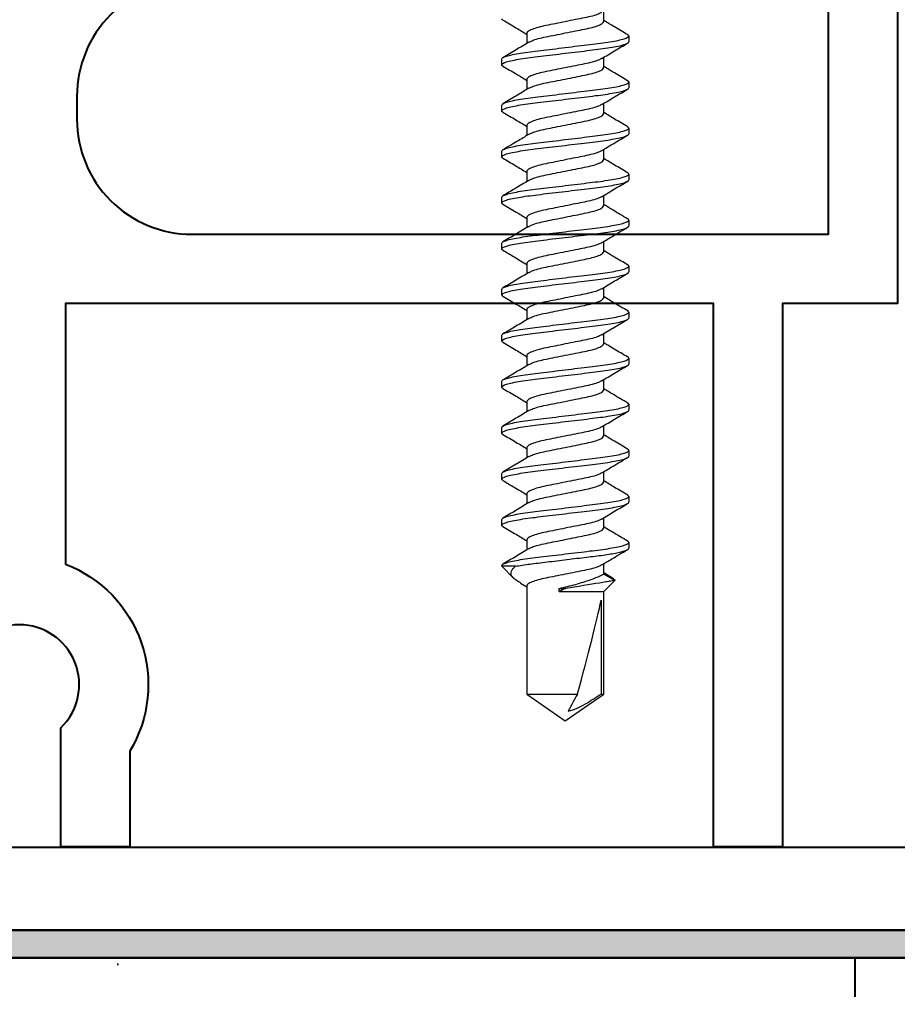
# Model space of a CAD drawing. Extents: x 0 to 79.8, y 0 to 38.2.
# Drawn here: x 8.676 to 9.63, y 28.45 to 29.503 of the extents above; entities that cross this region are included whole.
import ezdxf

# ---------------------------------------------------------------- set-up
doc = ezdxf.new("R2010")
doc.units = 0
doc.header["$MEASUREMENT"] = 0
doc.linetypes.add('SLD-Solid', pattern=[0])
doc.layers.get('0').update_dxf_attribs({"linetype": 'CONTINUOUS'})
doc.layers.get('DEFPOINTS').update_dxf_attribs({"color": 1, "linetype": 'CONTINUOUS'})
for name, color, linetype in [('DIM', 4, 'CONTINUOUS'), ('SILL-PAN', 7, 'CONTINUOUS'), ('TEXT', 7, 'CONTINUOUS'), ('TITLE-BLOCK', 7, 'CONTINUOUS'), ('WALL_COND', 7, 'CONTINUOUS'), ('WATERPROOF_MATL', 5, 'CONTINUOUS')]:
    doc.layers.add(name, color=color, linetype=linetype)
doc.styles.add('ROMANS', font='romans')
doc.dimstyles.new('QUARTER', dxfattribs={"dimscale": 4, "dimtxt": 0.06, "dimasz": 0.05, "dimexe": 0.06, "dimexo": 0.032, "dimgap": 0.021, "dimtad": 0, "dimdec": 4, "dimzin": 4, "dimdsep": 46, "dimlunit": 5, "dimtxsty": 'ROMANS', "dimcen": 0.09, "dimadec": 0, "dimazin": 1, "dimtfac": 1, "dimtdec": 4, "dimtofl": 0, "dimtmove": 0, "dimatfit": 3, "dimfxl": 0, "dimtolj": 1, "dimtzin": 0, "dimarcsym": 0})

# ---------------------------------------------------------------- blocks, each defined once
blk = doc.blocks.new('*D126')
at = {"color": 0, "lineweight": -2}
for p, q in [((5.6484, 28.3865), (5.6484, 25.2582)), ((11.7034, 28.3865), (11.7034, 25.2582)), ((5.8484, 25.4982), (6.1119, 25.4982)), ((11.5034, 25.4982), (11.2399, 25.4982))]:
    blk.add_line(p, q, dxfattribs=at)
at = {"color": 0}
for points in [[(5.8484, 25.5315), (5.8484, 25.4648), (5.6484, 25.4982)], [(11.5034, 25.5315), (11.5034, 25.4648), (11.7034, 25.4982)]]:
    blk.add_solid(points, dxfattribs=at)
at = {"layer": 'DEFPOINTS', "color": 0}
for p in [(5.6484, 28.5145), (11.7034, 28.5145), (11.7034, 25.4982)]:
    blk.add_point(p, dxfattribs=at)
at = {"color": 0, "insert": (8.6759, 25.4982), "char_height": 0.24, "attachment_point": 5, "style": 'ROMANS'}
blk.add_mtext('\\A1;6{\\H1x;\\S1/16;}" SUB-SILL PAN DEPTH', dxfattribs=at)
blk = doc.blocks.new('3774-TRACK_SUPPORT')
at = {"layer": 'TEXT'}
for points in [[(0.1875, -0.276, 0.414214), (0.0625, -0.401), (0.0625, -0.426, 0.414214), (0.1875, -0.551), (0.879, -0.551), (0.879, -0.251)], [(0.954, -0.176), (0.954, -0.626), (0.829, -0.626), (0.829, -1.216), (0.754, -1.216), (0.754, -0.626), (0.05, -0.626), (0.05, -0.9092, -0.466721), (0.12, -1.1121), (0.12, -1.216), (0.045, -1.216), (0.045, -1.0869, 2.486759), (-0.045, -1.0869), (-0.045, -1.216), (-0.12, -1.216), (-0.12, -1.1121, -0.466721), (-0.05, -0.9092), (-0.05, -0.626), (-0.754, -0.626), (-0.754, -1.216), (-0.829, -1.216), (-0.829, -0.626), (-0.954, -0.626), (-0.954, -0.176)]]:
    blk.add_lwpolyline(points, format="xyb", dxfattribs=at)
blk = doc.blocks.new('25559')
at = {"color": 7, "linetype": 'SLD-Solid', "lineweight": 15}
for p, q in [((0.2562, 0.069), (0.2625, 0.069)), ((0.3062, 0.069), (0.3048, 0.0677)), ((0.3062, 0.069), (0.3125, 0.069)), ((0.3562, 0.069), (0.3548, 0.0677)), ((0.3562, 0.069), (0.3625, 0.069)), ((0.4062, 0.069), (0.4125, 0.069)), ((0.4562, 0.069), (0.4625, 0.069)), ((0.5062, 0.069), (0.5125, 0.069)), ((0.5562, 0.069), (0.5548, 0.0678)), ((0.5562, 0.069), (0.5625, 0.069)), ((0.6062, 0.069), (0.6125, 0.069)), ((0.6562, 0.069), (0.6548, 0.0677)), ((0.6562, 0.069), (0.6625, 0.069)), ((0.7062, 0.069), (0.7125, 0.069)), ((0.7562, 0.069), (0.7548, 0.0677)), ((0.7562, 0.069), (0.7625, 0.069)), ((0.8062, 0.069), (0.8125, 0.069)), ((0.8474, 0.0537), (0.8405, 0.0417)), ((0.8594, 0.0417), (0.8474, 0.0537)), ((0.8458, 0.0525), (0.8393, 0.0417)), ((0.2405, 0.0417), (0.2295, 0.0417)), ((0.2905, 0.0417), (0.2795, 0.0417)), ((0.3405, 0.0417), (0.3295, 0.0417)), ((0.3905, 0.0417), (0.3795, 0.0417)), ((0.4405, 0.0417), (0.4295, 0.0417)), ((0.4905, 0.0417), (0.4795, 0.0417)), ((0.5405, 0.0417), (0.5295, 0.0417)), ((0.5905, 0.0417), (0.5795, 0.0417)), ((0.6405, 0.0417), (0.6295, 0.0417)), ((0.6905, 0.0417), (0.6795, 0.0417)), ((0.7405, 0.0417), (0.7295, 0.0417)), ((0.7905, 0.0417), (0.7795, 0.0417)), ((0.8405, 0.0417), (0.8294, 0.0417)), ((0.9708, 0.0417), (0.8594, 0.0417)), ((0.8594, -0.0065), (0.8594, 0.0417)), ((0.8688, 0.0389), (0.9708, 0.0389)), ((1, 0), (0.9708, 0.0417)), ((0.9708, 0.0389), (0.9708, 0.0417)), ((0.9708, -0.0417), (0.9708, 0.0132)), ((0.8562, -0.0065), (0.8562, 0.0003)), ((0.9708, -0.0417), (1, 0)), ((0.8594, -0.0065), (0.8562, -0.0065)), ((0.2532, -0.0417), (0.2643, -0.0417)), ((0.3032, -0.0417), (0.3143, -0.0417)), ((0.3532, -0.0417), (0.3643, -0.0417)), ((0.4032, -0.0417), (0.4143, -0.0417)), ((0.4532, -0.0417), (0.4643, -0.0417)), ((0.5032, -0.0417), (0.5143, -0.0417)), ((0.5532, -0.0417), (0.5643, -0.0417)), ((0.6032, -0.0417), (0.6143, -0.0417)), ((0.6532, -0.0417), (0.6643, -0.0417)), ((0.7032, -0.0417), (0.7143, -0.0417)), ((0.7532, -0.0417), (0.7643, -0.0417)), ((0.8032, -0.0417), (0.8143, -0.0417)), ((0.8503, -0.0487), (0.8545, -0.0417)), ((0.8532, -0.0417), (0.9708, -0.0417)), ((0.8321, -0.054), (0.8321, -0.069)), ((0.8321, -0.069), (0.8449, -0.0562)), ((0.2389, -0.0677), (0.2375, -0.069)), ((0.2875, -0.069), (0.2812, -0.069)), ((0.3375, -0.069), (0.3312, -0.069)), ((0.3875, -0.069), (0.3812, -0.069)), ((0.3889, -0.0677), (0.3875, -0.069)), ((0.4375, -0.069), (0.4312, -0.069)), ((0.4875, -0.069), (0.4812, -0.069)), ((0.5375, -0.069), (0.5312, -0.069)), ((0.5389, -0.0678), (0.5375, -0.069)), ((0.5875, -0.069), (0.5812, -0.069)), ((0.5889, -0.0677), (0.5875, -0.069)), ((0.6375, -0.069), (0.6312, -0.069)), ((0.6875, -0.069), (0.6812, -0.069)), ((0.7375, -0.069), (0.7312, -0.069)), ((0.7389, -0.0678), (0.7375, -0.069)), ((0.7875, -0.069), (0.7812, -0.069)), ((0.8321, -0.069), (0.8312, -0.069))]:
    blk.add_line(p, q, dxfattribs=at)
blk.add_ellipse((0.9907, 0), major_axis=(0.143, -0.0411), ratio=0.048755, start_param=1.724549, end_param=2.605956, dxfattribs=at)
for points, knots in [([(0.2548, 0.0677), (0.252, 0.063), (0.2469, 0.0543), (0.2417, 0.0457), (0.2393, 0.0417)], [0, 0, 0, 0, 0.544096, 1, 1, 1, 1]), ([(0.2562, 0.069), (0.2558, 0.069), (0.2553, 0.069), (0.2548, 0.0677), (0.2548, 0.0677)], [0, 0, 0, 0, 0.980805, 1, 1, 1, 1]), ([(0.2812, -0.069), (0.2803, -0.069), (0.2793, -0.0673), (0.2771, -0.0603), (0.2759, -0.055), (0.2744, -0.0453), (0.2739, -0.0418), (0.2729, -0.0345), (0.2725, -0.0308), (0.271, -0.0185), (0.2699, -0.0092), (0.2676, 0.0092), (0.2665, 0.0185), (0.265, 0.0308), (0.2646, 0.0345), (0.2636, 0.0418), (0.2631, 0.0453), (0.2616, 0.055), (0.2604, 0.0603), (0.2582, 0.0673), (0.2572, 0.069), (0.2562, 0.069)], [0, 0, 0, 0, 0.125, 0.125, 0.25, 0.25, 0.3125, 0.3125, 0.375, 0.375, 0.5, 0.5, 0.625, 0.625, 0.6875, 0.6875, 0.75, 0.75, 0.875, 0.875, 1, 1, 1, 1]), ([(0.2875, -0.069), (0.2866, -0.069), (0.2855, -0.0673), (0.2833, -0.0603), (0.2822, -0.055), (0.2806, -0.0453), (0.2801, -0.0418), (0.2792, -0.0345), (0.2787, -0.0308), (0.2772, -0.0185), (0.2761, -0.0092), (0.2739, 0.0092), (0.2728, 0.0185), (0.2713, 0.0308), (0.2708, 0.0345), (0.2699, 0.0418), (0.2694, 0.0453), (0.2678, 0.055), (0.2667, 0.0603), (0.2645, 0.0673), (0.2634, 0.069), (0.2625, 0.069)], [0, 0, 0, 0, 0.125, 0.125, 0.25, 0.25, 0.3125, 0.3125, 0.375, 0.375, 0.5, 0.5, 0.625, 0.625, 0.6875, 0.6875, 0.75, 0.75, 0.875, 0.875, 1, 1, 1, 1]), ([(0.2808, 0.0395), (0.278, 0.0442), (0.2723, 0.0535), (0.2668, 0.063), (0.264, 0.0677)], [0, 0, 0, 0, 0.497089, 1, 1, 1, 1]), ([(0.3048, 0.0677), (0.302, 0.063), (0.2969, 0.0543), (0.2917, 0.0457), (0.2893, 0.0417)], [0, 0, 0, 0, 0.5454253, 1, 1, 1, 1]), ([(0.3312, -0.069), (0.3303, -0.069), (0.3293, -0.0673), (0.3271, -0.0603), (0.3259, -0.055), (0.3244, -0.0453), (0.3239, -0.0418), (0.3229, -0.0345), (0.3225, -0.0308), (0.321, -0.0185), (0.3199, -0.0092), (0.3176, 0.0092), (0.3165, 0.0185), (0.315, 0.0308), (0.3146, 0.0345), (0.3136, 0.0418), (0.3131, 0.0453), (0.3116, 0.055), (0.3104, 0.0603), (0.3082, 0.0673), (0.3072, 0.069), (0.3062, 0.069)], [0, 0, 0, 0, 0.125, 0.125, 0.25, 0.25, 0.3125, 0.3125, 0.375, 0.375, 0.5, 0.5, 0.625, 0.625, 0.6875, 0.6875, 0.75, 0.75, 0.875, 0.875, 1, 1, 1, 1]), ([(0.3375, -0.069), (0.3366, -0.069), (0.3355, -0.0673), (0.3333, -0.0603), (0.3322, -0.055), (0.3306, -0.0453), (0.3301, -0.0418), (0.3292, -0.0345), (0.3287, -0.0308), (0.3272, -0.0185), (0.3261, -0.0092), (0.3239, 0.0092), (0.3228, 0.0185), (0.3213, 0.0308), (0.3208, 0.0345), (0.3199, 0.0418), (0.3194, 0.0453), (0.3178, 0.055), (0.3167, 0.0603), (0.3145, 0.0673), (0.3134, 0.069), (0.3125, 0.069)], [0, 0, 0, 0, 0.125, 0.125, 0.25, 0.25, 0.3125, 0.3125, 0.375, 0.375, 0.5, 0.5, 0.625, 0.625, 0.6875, 0.6875, 0.75, 0.75, 0.875, 0.875, 1, 1, 1, 1]), ([(0.3308, 0.0396), (0.3279, 0.0442), (0.3223, 0.0535), (0.3168, 0.063), (0.314, 0.0677)], [0, 0, 0, 0, 0.497384, 1, 1, 1, 1]), ([(0.3548, 0.0678), (0.352, 0.063), (0.3469, 0.0543), (0.3417, 0.0457), (0.3393, 0.0417)], [0, 0, 0, 0, 0.541562, 1, 1, 1, 1]), ([(0.3812, -0.069), (0.3803, -0.069), (0.3793, -0.0673), (0.3771, -0.0603), (0.3759, -0.055), (0.3744, -0.0453), (0.3739, -0.0418), (0.3729, -0.0345), (0.3725, -0.0308), (0.371, -0.0185), (0.3699, -0.0092), (0.3676, 0.0092), (0.3665, 0.0185), (0.365, 0.0308), (0.3646, 0.0345), (0.3636, 0.0418), (0.3631, 0.0453), (0.3616, 0.055), (0.3604, 0.0603), (0.3582, 0.0673), (0.3572, 0.069), (0.3562, 0.069)], [0, 0, 0, 0, 0.125, 0.125, 0.25, 0.25, 0.3125, 0.3125, 0.375, 0.375, 0.5, 0.5, 0.625, 0.625, 0.6875, 0.6875, 0.75, 0.75, 0.875, 0.875, 1, 1, 1, 1]), ([(0.3875, -0.069), (0.3866, -0.069), (0.3855, -0.0673), (0.3833, -0.0603), (0.3822, -0.055), (0.3806, -0.0453), (0.3801, -0.0418), (0.3792, -0.0345), (0.3787, -0.0308), (0.3772, -0.0185), (0.3761, -0.0092), (0.3739, 0.0092), (0.3728, 0.0185), (0.3713, 0.0308), (0.3708, 0.0345), (0.3699, 0.0418), (0.3694, 0.0453), (0.3678, 0.055), (0.3667, 0.0603), (0.3645, 0.0673), (0.3634, 0.069), (0.3625, 0.069)], [0, 0, 0, 0, 0.125, 0.125, 0.25, 0.25, 0.3125, 0.3125, 0.375, 0.375, 0.5, 0.5, 0.625, 0.625, 0.6875, 0.6875, 0.75, 0.75, 0.875, 0.875, 1, 1, 1, 1]), ([(0.3807, 0.0396), (0.3782, 0.0437), (0.3726, 0.053), (0.3671, 0.0625), (0.364, 0.0677)], [0, 0, 0, 0, 0.438718, 1, 1, 1, 1]), ([(0.4048, 0.0677), (0.402, 0.063), (0.3969, 0.0543), (0.3917, 0.0456), (0.3893, 0.0417)], [0, 0, 0, 0, 0.545773, 1, 1, 1, 1]), ([(0.4062, 0.069), (0.4058, 0.069), (0.4053, 0.069), (0.4048, 0.0677), (0.4048, 0.0677)], [0, 0, 0, 0, 0.99403, 1, 1, 1, 1]), ([(0.4312, -0.069), (0.4303, -0.069), (0.4293, -0.0673), (0.4271, -0.0603), (0.4259, -0.055), (0.4244, -0.0453), (0.4239, -0.0418), (0.4229, -0.0345), (0.4225, -0.0308), (0.421, -0.0185), (0.4199, -0.0092), (0.4176, 0.0092), (0.4165, 0.0185), (0.415, 0.0308), (0.4146, 0.0345), (0.4136, 0.0418), (0.4131, 0.0453), (0.4116, 0.055), (0.4104, 0.0603), (0.4082, 0.0673), (0.4072, 0.069), (0.4062, 0.069)], [0, 0, 0, 0, 0.125, 0.125, 0.25, 0.25, 0.3125, 0.3125, 0.375, 0.375, 0.5, 0.5, 0.625, 0.625, 0.6875, 0.6875, 0.75, 0.75, 0.875, 0.875, 1, 1, 1, 1]), ([(0.4375, -0.069), (0.4366, -0.069), (0.4355, -0.0673), (0.4333, -0.0603), (0.4322, -0.055), (0.4306, -0.0453), (0.4301, -0.0418), (0.4292, -0.0345), (0.4287, -0.0308), (0.4272, -0.0185), (0.4261, -0.0092), (0.4239, 0.0092), (0.4228, 0.0185), (0.4213, 0.0308), (0.4208, 0.0345), (0.4199, 0.0418), (0.4194, 0.0453), (0.4178, 0.055), (0.4167, 0.0603), (0.4145, 0.0673), (0.4134, 0.069), (0.4125, 0.069)], [0, 0, 0, 0, 0.125, 0.125, 0.25, 0.25, 0.3125, 0.3125, 0.375, 0.375, 0.5, 0.5, 0.625, 0.625, 0.6875, 0.6875, 0.75, 0.75, 0.875, 0.875, 1, 1, 1, 1]), ([(0.4308, 0.0395), (0.428, 0.0442), (0.4223, 0.0536), (0.4167, 0.063), (0.4139, 0.0678)], [0, 0, 0, 0, 0.4970233, 1, 1, 1, 1]), ([(0.4548, 0.0677), (0.4517, 0.0624), (0.4466, 0.0537), (0.4413, 0.0451), (0.4393, 0.0417)], [0, 0, 0, 0, 0.6068336, 1, 1, 1, 1]), ([(0.4562, 0.069), (0.4558, 0.069), (0.4553, 0.069), (0.4548, 0.0677), (0.4548, 0.0677)], [0, 0, 0, 0, 0.992352, 1, 1, 1, 1]), ([(0.4812, -0.069), (0.4803, -0.069), (0.4793, -0.0673), (0.4771, -0.0603), (0.4759, -0.055), (0.4744, -0.0453), (0.4739, -0.0418), (0.4729, -0.0345), (0.4725, -0.0308), (0.471, -0.0185), (0.4699, -0.0092), (0.4676, 0.0092), (0.4665, 0.0185), (0.465, 0.0308), (0.4646, 0.0345), (0.4636, 0.0418), (0.4631, 0.0453), (0.4616, 0.055), (0.4604, 0.0603), (0.4582, 0.0673), (0.4572, 0.069), (0.4562, 0.069)], [0, 0, 0, 0, 0.125, 0.125, 0.25, 0.25, 0.3125, 0.3125, 0.375, 0.375, 0.5, 0.5, 0.625, 0.625, 0.6875, 0.6875, 0.75, 0.75, 0.875, 0.875, 1, 1, 1, 1]), ([(0.4875, -0.069), (0.4866, -0.069), (0.4855, -0.0673), (0.4833, -0.0603), (0.4822, -0.055), (0.4806, -0.0453), (0.4801, -0.0418), (0.4792, -0.0345), (0.4787, -0.0308), (0.4772, -0.0185), (0.4761, -0.0092), (0.4739, 0.0092), (0.4728, 0.0185), (0.4713, 0.0308), (0.4708, 0.0345), (0.4699, 0.0418), (0.4694, 0.0453), (0.4678, 0.055), (0.4667, 0.0603), (0.4645, 0.0673), (0.4634, 0.069), (0.4625, 0.069)], [0, 0, 0, 0, 0.125, 0.125, 0.25, 0.25, 0.3125, 0.3125, 0.375, 0.375, 0.5, 0.5, 0.625, 0.625, 0.6875, 0.6875, 0.75, 0.75, 0.875, 0.875, 1, 1, 1, 1]), ([(0.4806, 0.0398), (0.4782, 0.0438), (0.4726, 0.0531), (0.4671, 0.0624), (0.464, 0.0677)], [0, 0, 0, 0, 0.438583, 1, 1, 1, 1]), ([(0.5048, 0.0677), (0.502, 0.063), (0.4969, 0.0543), (0.4917, 0.0456), (0.4893, 0.0417)], [0, 0, 0, 0, 0.545575, 1, 1, 1, 1]), ([(0.5062, 0.069), (0.5058, 0.069), (0.5053, 0.069), (0.5048, 0.0677), (0.5048, 0.0677)], [0, 0, 0, 0, 0.988917, 1, 1, 1, 1]), ([(0.5312, -0.069), (0.5303, -0.069), (0.5293, -0.0673), (0.5271, -0.0603), (0.5259, -0.055), (0.5244, -0.0453), (0.5239, -0.0418), (0.5229, -0.0345), (0.5225, -0.0308), (0.521, -0.0185), (0.5199, -0.0092), (0.5176, 0.0092), (0.5165, 0.0185), (0.515, 0.0308), (0.5146, 0.0345), (0.5136, 0.0418), (0.5131, 0.0453), (0.5116, 0.055), (0.5104, 0.0603), (0.5082, 0.0673), (0.5072, 0.069), (0.5062, 0.069)], [0, 0, 0, 0, 0.125, 0.125, 0.25, 0.25, 0.3125, 0.3125, 0.375, 0.375, 0.5, 0.5, 0.625, 0.625, 0.6875, 0.6875, 0.75, 0.75, 0.875, 0.875, 1, 1, 1, 1]), ([(0.5375, -0.069), (0.5366, -0.069), (0.5355, -0.0673), (0.5333, -0.0603), (0.5322, -0.055), (0.5306, -0.0453), (0.5301, -0.0418), (0.5292, -0.0345), (0.5287, -0.0308), (0.5272, -0.0185), (0.5261, -0.0092), (0.5239, 0.0092), (0.5228, 0.0185), (0.5213, 0.0308), (0.5208, 0.0345), (0.5199, 0.0418), (0.5194, 0.0453), (0.5178, 0.055), (0.5167, 0.0603), (0.5145, 0.0673), (0.5134, 0.069), (0.5125, 0.069)], [0, 0, 0, 0, 0.125, 0.125, 0.25, 0.25, 0.3125, 0.3125, 0.375, 0.375, 0.5, 0.5, 0.625, 0.625, 0.6875, 0.6875, 0.75, 0.75, 0.875, 0.875, 1, 1, 1, 1]), ([(0.5307, 0.0397), (0.5279, 0.0443), (0.5222, 0.0537), (0.5167, 0.063), (0.5139, 0.0678)], [0, 0, 0, 0, 0.4975, 1, 1, 1, 1]), ([(0.5548, 0.0678), (0.552, 0.063), (0.5469, 0.0543), (0.5417, 0.0457), (0.5393, 0.0417)], [0, 0, 0, 0, 0.543159, 1, 1, 1, 1]), ([(0.5812, -0.069), (0.5803, -0.069), (0.5793, -0.0673), (0.5771, -0.0603), (0.5759, -0.055), (0.5744, -0.0453), (0.5739, -0.0418), (0.5729, -0.0345), (0.5725, -0.0308), (0.571, -0.0185), (0.5699, -0.0092), (0.5676, 0.0092), (0.5665, 0.0185), (0.565, 0.0308), (0.5646, 0.0345), (0.5636, 0.0418), (0.5631, 0.0453), (0.5616, 0.055), (0.5604, 0.0603), (0.5582, 0.0673), (0.5572, 0.069), (0.5562, 0.069)], [0, 0, 0, 0, 0.125, 0.125, 0.25, 0.25, 0.3125, 0.3125, 0.375, 0.375, 0.5, 0.5, 0.625, 0.625, 0.6875, 0.6875, 0.75, 0.75, 0.875, 0.875, 1, 1, 1, 1]), ([(0.5875, -0.069), (0.5866, -0.069), (0.5855, -0.0673), (0.5833, -0.0603), (0.5822, -0.055), (0.5806, -0.0453), (0.5801, -0.0418), (0.5792, -0.0345), (0.5787, -0.0308), (0.5772, -0.0185), (0.5761, -0.0092), (0.5739, 0.0092), (0.5728, 0.0185), (0.5713, 0.0308), (0.5708, 0.0345), (0.5699, 0.0418), (0.5694, 0.0453), (0.5678, 0.055), (0.5667, 0.0603), (0.5645, 0.0673), (0.5634, 0.069), (0.5625, 0.069)], [0, 0, 0, 0, 0.125, 0.125, 0.25, 0.25, 0.3125, 0.3125, 0.375, 0.375, 0.5, 0.5, 0.625, 0.625, 0.6875, 0.6875, 0.75, 0.75, 0.875, 0.875, 1, 1, 1, 1]), ([(0.5808, 0.0396), (0.5779, 0.0442), (0.5723, 0.0536), (0.5667, 0.063), (0.5639, 0.0678)], [0, 0, 0, 0, 0.497134, 1, 1, 1, 1]), ([(0.6048, 0.0677), (0.6034, 0.0653), (0.6007, 0.0607), (0.5963, 0.0531), (0.5925, 0.0469), (0.5903, 0.0432), (0.5893, 0.0417)], [0, 0, 0, 0, 0.299941, 0.565966, 0.820653, 1, 1, 1, 1]), ([(0.6062, 0.069), (0.6058, 0.069), (0.6053, 0.069), (0.6048, 0.0677), (0.6048, 0.0677)], [0, 0, 0, 0, 0.978012, 1, 1, 1, 1]), ([(0.6312, -0.069), (0.6303, -0.069), (0.6293, -0.0673), (0.6271, -0.0603), (0.6259, -0.055), (0.6244, -0.0453), (0.6239, -0.0418), (0.6229, -0.0345), (0.6225, -0.0308), (0.621, -0.0185), (0.6199, -0.0092), (0.6176, 0.0092), (0.6165, 0.0185), (0.615, 0.0308), (0.6146, 0.0345), (0.6136, 0.0418), (0.6131, 0.0453), (0.6116, 0.055), (0.6104, 0.0603), (0.6082, 0.0673), (0.6072, 0.069), (0.6062, 0.069)], [0, 0, 0, 0, 0.125, 0.125, 0.25, 0.25, 0.3125, 0.3125, 0.375, 0.375, 0.5, 0.5, 0.625, 0.625, 0.6875, 0.6875, 0.75, 0.75, 0.875, 0.875, 1, 1, 1, 1]), ([(0.6375, -0.069), (0.6366, -0.069), (0.6355, -0.0673), (0.6333, -0.0603), (0.6322, -0.055), (0.6306, -0.0453), (0.6301, -0.0418), (0.6292, -0.0345), (0.6287, -0.0308), (0.6272, -0.0185), (0.6261, -0.0092), (0.6239, 0.0092), (0.6228, 0.0185), (0.6213, 0.0308), (0.6208, 0.0345), (0.6199, 0.0418), (0.6194, 0.0453), (0.6178, 0.055), (0.6167, 0.0603), (0.6145, 0.0673), (0.6134, 0.069), (0.6125, 0.069)], [0, 0, 0, 0, 0.125, 0.125, 0.25, 0.25, 0.3125, 0.3125, 0.375, 0.375, 0.5, 0.5, 0.625, 0.625, 0.6875, 0.6875, 0.75, 0.75, 0.875, 0.875, 1, 1, 1, 1]), ([(0.6308, 0.0395), (0.628, 0.0442), (0.6223, 0.0535), (0.6168, 0.063), (0.614, 0.0677)], [0, 0, 0, 0, 0.497137, 1, 1, 1, 1]), ([(0.6548, 0.0678), (0.6518, 0.0626), (0.6466, 0.0539), (0.6414, 0.0452), (0.6393, 0.0417)], [0, 0, 0, 0, 0.593911, 1, 1, 1, 1]), ([(0.6812, -0.069), (0.6803, -0.069), (0.6793, -0.0673), (0.6771, -0.0603), (0.6759, -0.055), (0.6744, -0.0453), (0.6739, -0.0418), (0.6729, -0.0345), (0.6725, -0.0308), (0.671, -0.0185), (0.6699, -0.0092), (0.6676, 0.0092), (0.6665, 0.0185), (0.665, 0.0308), (0.6646, 0.0345), (0.6636, 0.0418), (0.6631, 0.0453), (0.6616, 0.055), (0.6604, 0.0603), (0.6582, 0.0673), (0.6572, 0.069), (0.6562, 0.069)], [0, 0, 0, 0, 0.125, 0.125, 0.25, 0.25, 0.3125, 0.3125, 0.375, 0.375, 0.5, 0.5, 0.625, 0.625, 0.6875, 0.6875, 0.75, 0.75, 0.875, 0.875, 1, 1, 1, 1]), ([(0.6875, -0.069), (0.6866, -0.069), (0.6855, -0.0673), (0.6833, -0.0603), (0.6822, -0.055), (0.6806, -0.0453), (0.6801, -0.0418), (0.6792, -0.0345), (0.6787, -0.0308), (0.6772, -0.0185), (0.6761, -0.0092), (0.6739, 0.0092), (0.6728, 0.0185), (0.6713, 0.0308), (0.6708, 0.0345), (0.6699, 0.0418), (0.6694, 0.0453), (0.6678, 0.055), (0.6667, 0.0603), (0.6645, 0.0673), (0.6634, 0.069), (0.6625, 0.069)], [0, 0, 0, 0, 0.125, 0.125, 0.25, 0.25, 0.3125, 0.3125, 0.375, 0.375, 0.5, 0.5, 0.625, 0.625, 0.6875, 0.6875, 0.75, 0.75, 0.875, 0.875, 1, 1, 1, 1]), ([(0.6807, 0.0396), (0.6779, 0.0442), (0.6723, 0.0536), (0.6668, 0.063), (0.664, 0.0677)], [0, 0, 0, 0, 0.497403, 1, 1, 1, 1]), ([(0.7048, 0.0677), (0.702, 0.063), (0.6969, 0.0543), (0.6917, 0.0456), (0.6893, 0.0417)], [0, 0, 0, 0, 0.544742, 1, 1, 1, 1]), ([(0.7062, 0.069), (0.7058, 0.069), (0.7053, 0.069), (0.7048, 0.0677), (0.7048, 0.0677)], [0, 0, 0, 0, 0.981212, 1, 1, 1, 1]), ([(0.7312, -0.069), (0.7303, -0.069), (0.7293, -0.0673), (0.7271, -0.0603), (0.7259, -0.055), (0.7244, -0.0453), (0.7239, -0.0418), (0.7229, -0.0345), (0.7225, -0.0308), (0.721, -0.0185), (0.7199, -0.0092), (0.7176, 0.0092), (0.7165, 0.0185), (0.715, 0.0308), (0.7146, 0.0345), (0.7136, 0.0418), (0.7131, 0.0453), (0.7116, 0.055), (0.7104, 0.0603), (0.7082, 0.0673), (0.7072, 0.069), (0.7062, 0.069)], [0, 0, 0, 0, 0.125, 0.125, 0.25, 0.25, 0.3125, 0.3125, 0.375, 0.375, 0.5, 0.5, 0.625, 0.625, 0.6875, 0.6875, 0.75, 0.75, 0.875, 0.875, 1, 1, 1, 1]), ([(0.7375, -0.069), (0.7366, -0.069), (0.7355, -0.0673), (0.7333, -0.0603), (0.7322, -0.055), (0.7306, -0.0453), (0.7301, -0.0418), (0.7292, -0.0345), (0.7287, -0.0308), (0.7272, -0.0185), (0.7261, -0.0092), (0.7239, 0.0092), (0.7228, 0.0185), (0.7213, 0.0308), (0.7208, 0.0345), (0.7199, 0.0418), (0.7194, 0.0453), (0.7178, 0.055), (0.7167, 0.0603), (0.7145, 0.0673), (0.7134, 0.069), (0.7125, 0.069)], [0, 0, 0, 0, 0.125, 0.125, 0.25, 0.25, 0.3125, 0.3125, 0.375, 0.375, 0.5, 0.5, 0.625, 0.625, 0.6875, 0.6875, 0.75, 0.75, 0.875, 0.875, 1, 1, 1, 1]), ([(0.7307, 0.0396), (0.7283, 0.0437), (0.7226, 0.053), (0.7171, 0.0625), (0.7139, 0.0677)], [0, 0, 0, 0, 0.438749, 1, 1, 1, 1]), ([(0.7548, 0.0678), (0.752, 0.063), (0.7469, 0.0543), (0.7417, 0.0457), (0.7393, 0.0417)], [0, 0, 0, 0, 0.544674, 1, 1, 1, 1]), ([(0.7812, -0.069), (0.7803, -0.069), (0.7793, -0.0673), (0.7771, -0.0603), (0.7759, -0.055), (0.7744, -0.0453), (0.7739, -0.0418), (0.7729, -0.0345), (0.7725, -0.0308), (0.771, -0.0185), (0.7699, -0.0092), (0.7676, 0.0092), (0.7665, 0.0185), (0.765, 0.0308), (0.7646, 0.0345), (0.7636, 0.0418), (0.7631, 0.0453), (0.7616, 0.055), (0.7604, 0.0603), (0.7582, 0.0673), (0.7572, 0.069), (0.7562, 0.069)], [0, 0, 0, 0, 0.125, 0.125, 0.25, 0.25, 0.3125, 0.3125, 0.375, 0.375, 0.5, 0.5, 0.625, 0.625, 0.6875, 0.6875, 0.75, 0.75, 0.875, 0.875, 1, 1, 1, 1]), ([(0.7875, -0.069), (0.7866, -0.069), (0.7855, -0.0673), (0.7833, -0.0603), (0.7822, -0.055), (0.7806, -0.0453), (0.7801, -0.0418), (0.7792, -0.0345), (0.7787, -0.0308), (0.7772, -0.0185), (0.7761, -0.0092), (0.7739, 0.0092), (0.7728, 0.0185), (0.7713, 0.0308), (0.7708, 0.0345), (0.7699, 0.0418), (0.7694, 0.0453), (0.7678, 0.055), (0.7667, 0.0603), (0.7645, 0.0673), (0.7634, 0.069), (0.7625, 0.069)], [0, 0, 0, 0, 0.125, 0.125, 0.25, 0.25, 0.3125, 0.3125, 0.375, 0.375, 0.5, 0.5, 0.625, 0.625, 0.6875, 0.6875, 0.75, 0.75, 0.875, 0.875, 1, 1, 1, 1]), ([(0.7808, 0.0395), (0.778, 0.0442), (0.7723, 0.0536), (0.7667, 0.063), (0.764, 0.0677)], [0, 0, 0, 0, 0.497058, 1, 1, 1, 1]), ([(0.8048, 0.0677), (0.8024, 0.0636), (0.7973, 0.0549), (0.7921, 0.0463), (0.7893, 0.0417)], [0, 0, 0, 0, 0.470268, 1, 1, 1, 1]), ([(0.8062, 0.069), (0.8058, 0.069), (0.8053, 0.069), (0.8048, 0.0677), (0.8048, 0.0677)], [0, 0, 0, 0, 0.993451, 1, 1, 1, 1]), ([(0.8312, -0.069), (0.8303, -0.069), (0.8293, -0.0673), (0.8271, -0.0603), (0.8259, -0.055), (0.8244, -0.0453), (0.8239, -0.0418), (0.8229, -0.0345), (0.8225, -0.0308), (0.821, -0.0185), (0.8199, -0.0092), (0.8176, 0.0092), (0.8165, 0.0185), (0.815, 0.0308), (0.8146, 0.0345), (0.8136, 0.0418), (0.8131, 0.0453), (0.8116, 0.055), (0.8104, 0.0603), (0.8082, 0.0673), (0.8072, 0.069), (0.8062, 0.069)], [0, 0, 0, 0, 0.125, 0.125, 0.25, 0.25, 0.3125, 0.3125, 0.375, 0.375, 0.5, 0.5, 0.625, 0.625, 0.6875, 0.6875, 0.75, 0.75, 0.875, 0.875, 1, 1, 1, 1]), ([(0.8321, -0.054), (0.8312, -0.0495), (0.8304, -0.0441), (0.8293, -0.0355), (0.8289, -0.0326), (0.8282, -0.0263), (0.8278, -0.023), (0.8265, -0.0128), (0.8257, -0.0054), (0.8239, 0.0091), (0.823, 0.0163), (0.8214, 0.0296), (0.8207, 0.0356), (0.8192, 0.0468), (0.8183, 0.0519), (0.8166, 0.0604), (0.8157, 0.0637), (0.814, 0.068), (0.8132, 0.069), (0.8125, 0.069)], [0, 0, 0, 0, 0.125, 0.125, 0.1875, 0.1875, 0.25, 0.25, 0.375, 0.375, 0.5, 0.5, 0.625, 0.625, 0.75, 0.75, 0.875, 0.875, 1, 1, 1, 1]), ([(0.8306, 0.0398), (0.8297, 0.0413), (0.8277, 0.0446), (0.8237, 0.0511), (0.8189, 0.0592), (0.8157, 0.0646), (0.814, 0.0677)], [0, 0, 0, 0, 0.1901712, 0.4057969, 0.6676779, 1, 1, 1, 1]), ([(0.8459, 0.0525), (0.8459, 0.0526), (0.8465, 0.0542), (0.847, 0.0539), (0.8474, 0.0537)], [0, 0, 0, 0, 0.089674, 1, 1, 1, 1]), ([(0.8474, 0.0537), (0.8474, 0.0537), (0.8477, 0.0521), (0.8484, 0.0479), (0.8488, 0.0461), (0.8495, 0.042), (0.8499, 0.0397), (0.852, 0.027), (0.8542, 0.0133), (0.8562, 0.0003)], [0, 0, 0, 0, 0.25, 0.25, 0.375, 0.375, 0.5, 0.5, 1, 1, 1, 1]), ([(0.2307, 0.0394), (0.2313, 0.0384), (0.2326, 0.0362), (0.2346, 0.0298), (0.2366, 0.0211), (0.2385, 0.011), (0.2407, 0), (0.243, -0.011), (0.2449, -0.0211), (0.2469, -0.0298), (0.2491, -0.0365), (0.2513, -0.0409), (0.2526, -0.0415), (0.2532, -0.0417)], [0, 0, 0, 0, 0.073189, 0.167593, 0.258551, 0.34951, 0.443913, 0.538317, 0.629276, 0.720234, 0.814638, 0.909042, 1, 1, 1, 1]), ([(0.263, -0.0393), (0.2624, -0.0384), (0.2612, -0.0362), (0.2591, -0.0298), (0.2572, -0.0211), (0.2552, -0.011), (0.253, 0), (0.2508, 0.011), (0.2488, 0.0211), (0.2469, 0.0298), (0.2447, 0.0365), (0.2425, 0.0409), (0.2411, 0.0415), (0.2405, 0.0417)], [0, 0, 0, 0, 0.071694, 0.16625, 0.257355, 0.34846, 0.443016, 0.537572, 0.628677, 0.719783, 0.814339, 0.908895, 1, 1, 1, 1]), ([(0.2808, 0.0393), (0.2813, 0.0384), (0.2826, 0.0362), (0.2846, 0.0297), (0.2866, 0.0211), (0.2885, 0.011), (0.2907, 0), (0.293, -0.011), (0.2949, -0.0211), (0.2969, -0.0298), (0.2991, -0.0365), (0.3013, -0.0409), (0.3026, -0.0415), (0.3032, -0.0417)], [0, 0, 0, 0, 0.071245, 0.165847, 0.256996, 0.348145, 0.442747, 0.537349, 0.628498, 0.719647, 0.814249, 0.908851, 1, 1, 1, 1]), ([(0.313, -0.0394), (0.3125, -0.0385), (0.3112, -0.0362), (0.3091, -0.0298), (0.3072, -0.0211), (0.3052, -0.011), (0.303, 0), (0.3008, 0.011), (0.2988, 0.0211), (0.2969, 0.0298), (0.2947, 0.0365), (0.2925, 0.0409), (0.2911, 0.0415), (0.2905, 0.0417)], [0, 0, 0, 0, 0.073637, 0.167995, 0.258909, 0.349824, 0.444182, 0.53854, 0.629455, 0.720369, 0.814727, 0.909086, 1, 1, 1, 1]), ([(0.3307, 0.0394), (0.3313, 0.0384), (0.3326, 0.0362), (0.3346, 0.0298), (0.3366, 0.0211), (0.3385, 0.011), (0.3407, 0), (0.343, -0.011), (0.3449, -0.0211), (0.3469, -0.0298), (0.3491, -0.0365), (0.3513, -0.0409), (0.3526, -0.0415), (0.3532, -0.0417)], [0, 0, 0, 0, 0.072754, 0.167202, 0.258203, 0.349204, 0.443652, 0.538101, 0.629102, 0.720103, 0.814551, 0.908999, 1, 1, 1, 1]), ([(0.3631, -0.0395), (0.3625, -0.0385), (0.3612, -0.0363), (0.3591, -0.0298), (0.3572, -0.0211), (0.3552, -0.011), (0.353, 0), (0.3508, 0.011), (0.3488, 0.0211), (0.3469, 0.0298), (0.3447, 0.0365), (0.3425, 0.0409), (0.3411, 0.0415), (0.3405, 0.0417)], [0, 0, 0, 0, 0.075946, 0.170069, 0.260757, 0.351445, 0.445568, 0.539691, 0.630379, 0.721066, 0.815189, 0.909312, 1, 1, 1, 1]), ([(0.3807, 0.0394), (0.3813, 0.0385), (0.3826, 0.0362), (0.3846, 0.0298), (0.3866, 0.0211), (0.3885, 0.011), (0.3907, 0), (0.393, -0.011), (0.3949, -0.0211), (0.3969, -0.0298), (0.3991, -0.0365), (0.4013, -0.0409), (0.4026, -0.0415), (0.4032, -0.0417)], [0, 0, 0, 0, 0.07394, 0.168268, 0.259152, 0.350037, 0.444364, 0.538691, 0.629576, 0.720461, 0.814788, 0.909115, 1, 1, 1, 1]), ([(0.413, -0.0394), (0.4125, -0.0384), (0.4112, -0.0362), (0.4091, -0.0298), (0.4072, -0.0211), (0.4052, -0.011), (0.403, 0), (0.4008, 0.011), (0.3988, 0.0211), (0.3969, 0.0298), (0.3947, 0.0365), (0.3925, 0.0409), (0.3911, 0.0415), (0.3905, 0.0417)], [0, 0, 0, 0, 0.072938, 0.167367, 0.25835, 0.349333, 0.443763, 0.538192, 0.629175, 0.720158, 0.814587, 0.909017, 1, 1, 1, 1]), ([(0.4308, 0.0393), (0.4313, 0.0384), (0.4326, 0.0362), (0.4346, 0.0297), (0.4366, 0.0211), (0.4385, 0.011), (0.4407, 0), (0.443, -0.011), (0.4449, -0.0211), (0.4469, -0.0298), (0.4491, -0.0365), (0.4513, -0.0409), (0.4526, -0.0415), (0.4532, -0.0417)], [0, 0, 0, 0, 0.071746, 0.166296, 0.257396, 0.348497, 0.443047, 0.537598, 0.628698, 0.719798, 0.814349, 0.9089, 1, 1, 1, 1]), ([(0.463, -0.0394), (0.4625, -0.0384), (0.4612, -0.0362), (0.4591, -0.0298), (0.4572, -0.0211), (0.4552, -0.011), (0.453, 0), (0.4508, 0.011), (0.4488, 0.0211), (0.4469, 0.0298), (0.4447, 0.0365), (0.4425, 0.0409), (0.4411, 0.0415), (0.4405, 0.0417)], [0, 0, 0, 0, 0.072679, 0.167134, 0.258143, 0.349151, 0.443607, 0.538063, 0.629071, 0.72008, 0.814536, 0.908991, 1, 1, 1, 1]), ([(0.4806, 0.0396), (0.4812, 0.0386), (0.4825, 0.0363), (0.4846, 0.0298), (0.4866, 0.0211), (0.4885, 0.011), (0.4907, 0), (0.493, -0.011), (0.4949, -0.0211), (0.4969, -0.0298), (0.4991, -0.0365), (0.5013, -0.0409), (0.5026, -0.0415), (0.5032, -0.0417)], [0, 0, 0, 0, 0.077477, 0.171444, 0.261982, 0.352519, 0.446486, 0.540453, 0.630991, 0.721528, 0.815495, 0.909462, 1, 1, 1, 1]), ([(0.513, -0.0393), (0.5125, -0.0384), (0.5112, -0.0362), (0.5091, -0.0298), (0.5072, -0.0211), (0.5052, -0.011), (0.503, 0), (0.5008, 0.011), (0.4988, 0.0211), (0.4969, 0.0298), (0.4947, 0.0365), (0.4925, 0.0409), (0.4911, 0.0415), (0.4905, 0.0417)], [0, 0, 0, 0, 0.07205, 0.16657, 0.25764, 0.34871, 0.44323, 0.53775, 0.62882, 0.71989, 0.81441, 0.90893, 1, 1, 1, 1]), ([(0.5307, 0.0395), (0.5312, 0.0385), (0.5326, 0.0363), (0.5346, 0.0298), (0.5366, 0.0211), (0.5385, 0.011), (0.5407, 0), (0.543, -0.011), (0.5449, -0.0211), (0.5469, -0.0298), (0.5491, -0.0365), (0.5513, -0.0409), (0.5526, -0.0415), (0.5532, -0.0417)], [0, 0, 0, 0, 0.075758, 0.1699, 0.260606, 0.351313, 0.445455, 0.539597, 0.630303, 0.721009, 0.815152, 0.909294, 1, 1, 1, 1]), ([(0.5631, -0.0396), (0.5625, -0.0386), (0.5612, -0.0363), (0.5591, -0.0298), (0.5572, -0.0211), (0.5552, -0.011), (0.553, 0), (0.5508, 0.011), (0.5488, 0.0211), (0.5469, 0.0298), (0.5447, 0.0365), (0.5425, 0.0409), (0.5411, 0.0415), (0.5405, 0.0417)], [0, 0, 0, 0, 0.076547, 0.170609, 0.261238, 0.351867, 0.445929, 0.53999, 0.630619, 0.721248, 0.81531, 0.909371, 1, 1, 1, 1]), ([(0.5807, 0.0394), (0.5813, 0.0384), (0.5826, 0.0362), (0.5846, 0.0298), (0.5866, 0.0211), (0.5885, 0.011), (0.5907, 0), (0.593, -0.011), (0.5949, -0.0211), (0.5969, -0.0298), (0.5991, -0.0365), (0.6013, -0.0409), (0.6026, -0.0415), (0.6032, -0.0417)], [0, 0, 0, 0, 0.072707, 0.16716, 0.258166, 0.349171, 0.443624, 0.538077, 0.629083, 0.720089, 0.814541, 0.908994, 1, 1, 1, 1]), ([(0.613, -0.0393), (0.6124, -0.0384), (0.6112, -0.0362), (0.6091, -0.0298), (0.6072, -0.0211), (0.6052, -0.011), (0.603, 0), (0.6008, 0.011), (0.5988, 0.0211), (0.5969, 0.0298), (0.5947, 0.0365), (0.5925, 0.0409), (0.5911, 0.0415), (0.5905, 0.0417)], [0, 0, 0, 0, 0.071493, 0.166069, 0.257194, 0.348319, 0.442896, 0.537472, 0.628597, 0.719722, 0.814299, 0.908875, 1, 1, 1, 1]), ([(0.6308, 0.0393), (0.6313, 0.0384), (0.6326, 0.0362), (0.6346, 0.0297), (0.6366, 0.0211), (0.6385, 0.011), (0.6407, 0), (0.643, -0.011), (0.6449, -0.0211), (0.6469, -0.0298), (0.6491, -0.0365), (0.6513, -0.0409), (0.6526, -0.0415), (0.6532, -0.0417)], [0, 0, 0, 0, 0.071416, 0.166001, 0.257133, 0.348265, 0.44285, 0.537434, 0.628567, 0.719699, 0.814283, 0.908868, 1, 1, 1, 1]), ([(0.663, -0.0394), (0.6625, -0.0385), (0.6612, -0.0362), (0.6591, -0.0298), (0.6572, -0.0211), (0.6552, -0.011), (0.653, 0), (0.6508, 0.011), (0.6488, 0.0211), (0.6469, 0.0298), (0.6447, 0.0365), (0.6425, 0.0409), (0.6411, 0.0415), (0.6405, 0.0417)], [0, 0, 0, 0, 0.073737, 0.168085, 0.258989, 0.349894, 0.444242, 0.53859, 0.629495, 0.720399, 0.814747, 0.909095, 1, 1, 1, 1]), ([(0.6807, 0.0394), (0.6813, 0.0384), (0.6826, 0.0362), (0.6846, 0.0298), (0.6866, 0.0211), (0.6885, 0.011), (0.6907, 0), (0.693, -0.011), (0.6949, -0.0211), (0.6969, -0.0298), (0.6991, -0.0365), (0.7013, -0.0409), (0.7026, -0.0415), (0.7032, -0.0417)], [0, 0, 0, 0, 0.073077, 0.167492, 0.258462, 0.349431, 0.443846, 0.538261, 0.629231, 0.7202, 0.814615, 0.909031, 1, 1, 1, 1]), ([(0.713, -0.0393), (0.7124, -0.0384), (0.7112, -0.0362), (0.7091, -0.0298), (0.7072, -0.0211), (0.7052, -0.011), (0.703, 0), (0.7008, 0.011), (0.6988, 0.0211), (0.6969, 0.0298), (0.6947, 0.0365), (0.6925, 0.0409), (0.6911, 0.0415), (0.6905, 0.0417)], [0, 0, 0, 0, 0.071238, 0.16584, 0.25699, 0.34814, 0.442743, 0.537345, 0.628495, 0.719645, 0.814248, 0.90885, 1, 1, 1, 1]), ([(0.7307, 0.0394), (0.7313, 0.0385), (0.7326, 0.0362), (0.7346, 0.0298), (0.7366, 0.0211), (0.7385, 0.011), (0.7407, 0), (0.743, -0.011), (0.7449, -0.0211), (0.7469, -0.0298), (0.7491, -0.0365), (0.7513, -0.0409), (0.7526, -0.0415), (0.7532, -0.0417)], [0, 0, 0, 0, 0.073684, 0.168037, 0.258947, 0.349857, 0.44421, 0.538564, 0.629474, 0.720383, 0.814737, 0.90909, 1, 1, 1, 1]), ([(0.7631, -0.0395), (0.7625, -0.0385), (0.7612, -0.0363), (0.7591, -0.0298), (0.7572, -0.0211), (0.7552, -0.011), (0.753, 0), (0.7508, 0.011), (0.7488, 0.0211), (0.7469, 0.0298), (0.7447, 0.0365), (0.7425, 0.0409), (0.7411, 0.0415), (0.7405, 0.0417)], [0, 0, 0, 0, 0.0748562, 0.1690902, 0.259885, 0.3506798, 0.4449137, 0.5391477, 0.6299425, 0.7207373, 0.8149712, 0.9092052, 1, 1, 1, 1]), ([(0.7808, 0.0393), (0.7813, 0.0384), (0.7826, 0.0362), (0.7846, 0.0297), (0.7866, 0.0211), (0.7885, 0.011), (0.7907, 0), (0.793, -0.011), (0.7949, -0.0211), (0.7969, -0.0298), (0.7991, -0.0365), (0.8013, -0.0409), (0.8026, -0.0415), (0.8032, -0.0417)], [0, 0, 0, 0, 0.071394, 0.165981, 0.257115, 0.34825, 0.442836, 0.537423, 0.628558, 0.719692, 0.814279, 0.908865, 1, 1, 1, 1]), ([(0.813, -0.0393), (0.8124, -0.0384), (0.8112, -0.0362), (0.8091, -0.0298), (0.8072, -0.0211), (0.8052, -0.011), (0.803, 0), (0.8008, 0.011), (0.7988, 0.0211), (0.7969, 0.0298), (0.7947, 0.0365), (0.7925, 0.0409), (0.7911, 0.0415), (0.7905, 0.0417)], [0, 0, 0, 0, 0.0713374, 0.1659298, 0.2570699, 0.3482101, 0.4428025, 0.5373948, 0.628535, 0.7196751, 0.8142675, 0.9088599, 1, 1, 1, 1]), ([(0.8306, 0.0395), (0.8312, 0.0385), (0.8325, 0.0363), (0.8346, 0.0298), (0.8366, 0.0211), (0.8385, 0.011), (0.8407, 0), (0.843, -0.011), (0.8449, -0.0211), (0.8469, -0.0298), (0.8491, -0.0365), (0.8513, -0.0409), (0.8526, -0.0415), (0.8532, -0.0417)], [0, 0, 0, 0, 0.0759686, 0.1700892, 0.2607749, 0.3514605, 0.4455811, 0.5397018, 0.6303874, 0.7210731, 0.8151937, 0.9093144, 1, 1, 1, 1]), ([(0.8562, -0.0065), (0.8548, -0.0005), (0.8533, 0.0056), (0.8501, 0.017), (0.8484, 0.0224), (0.8452, 0.0314), (0.8436, 0.0352), (0.8413, 0.0403), (0.8405, 0.0417), (0.8405, 0.0417)], [0, 0, 0, 0, 0.25, 0.25, 0.5, 0.5, 0.75, 0.75, 1, 1, 1, 1]), ([(0.9893, 0.0032), (0.9888, 0.0066), (0.9876, 0.0097), (0.9848, 0.0159), (0.9832, 0.0189), (0.9781, 0.0276), (0.9745, 0.0333), (0.9708, 0.0389)], [0, 0, 0, 0, 0.25, 0.25, 0.5, 0.5, 1, 1, 1, 1]), ([(0.2389, -0.0677), (0.2417, -0.063), (0.2469, -0.0543), (0.2521, -0.0457), (0.2545, -0.0417)], [0, 0, 0, 0, 0.5452236, 1, 1, 1, 1]), ([(0.263, -0.0395), (0.2658, -0.0442), (0.2714, -0.0535), (0.277, -0.063), (0.2798, -0.0677)], [0, 0, 0, 0, 0.4972086, 1, 1, 1, 1]), ([(0.289, -0.0677), (0.2918, -0.063), (0.2969, -0.0543), (0.3021, -0.0456), (0.3045, -0.0417)], [0, 0, 0, 0, 0.545165, 1, 1, 1, 1]), ([(0.313, -0.0396), (0.3158, -0.0443), (0.3215, -0.0536), (0.327, -0.063), (0.3298, -0.0678)], [0, 0, 0, 0, 0.4972292, 1, 1, 1, 1]), ([(0.339, -0.0677), (0.3418, -0.063), (0.3469, -0.0543), (0.3521, -0.0457), (0.3545, -0.0417)], [0, 0, 0, 0, 0.543547, 1, 1, 1, 1]), ([(0.3631, -0.0398), (0.364, -0.0413), (0.366, -0.0445), (0.37, -0.0509), (0.3748, -0.0592), (0.378, -0.0646), (0.3798, -0.0677)], [0, 0, 0, 0, 0.188833, 0.40295, 0.664767, 1, 1, 1, 1]), ([(0.3889, -0.0678), (0.3916, -0.0633), (0.3967, -0.0546), (0.4019, -0.0459), (0.4045, -0.0417)], [0, 0, 0, 0, 0.5147178, 1, 1, 1, 1]), ([(0.413, -0.0396), (0.416, -0.0446), (0.4217, -0.054), (0.4272, -0.0634), (0.4298, -0.0678)], [0, 0, 0, 0, 0.536416, 1, 1, 1, 1]), ([(0.439, -0.0677), (0.4418, -0.063), (0.4469, -0.0543), (0.4521, -0.0456), (0.4545, -0.0417)], [0, 0, 0, 0, 0.545775, 1, 1, 1, 1]), ([(0.463, -0.0396), (0.4658, -0.0442), (0.4714, -0.0535), (0.477, -0.063), (0.4798, -0.0677)], [0, 0, 0, 0, 0.4973796, 1, 1, 1, 1]), ([(0.489, -0.0677), (0.4914, -0.0636), (0.4965, -0.0549), (0.5017, -0.0463), (0.5045, -0.0417)], [0, 0, 0, 0, 0.470247, 1, 1, 1, 1]), ([(0.513, -0.0395), (0.5158, -0.0442), (0.5215, -0.0536), (0.527, -0.063), (0.5298, -0.0677)], [0, 0, 0, 0, 0.497098, 1, 1, 1, 1]), ([(0.5389, -0.0678), (0.5417, -0.063), (0.5468, -0.0543), (0.5521, -0.0457), (0.5545, -0.0417)], [0, 0, 0, 0, 0.543195, 1, 1, 1, 1]), ([(0.5631, -0.0397), (0.5659, -0.0443), (0.5715, -0.0536), (0.577, -0.063), (0.5798, -0.0677)], [0, 0, 0, 0, 0.497658, 1, 1, 1, 1]), ([(0.5889, -0.0677), (0.5917, -0.063), (0.5969, -0.0543), (0.6021, -0.0457), (0.6045, -0.0417)], [0, 0, 0, 0, 0.545499, 1, 1, 1, 1]), ([(0.613, -0.0395), (0.6158, -0.0442), (0.6215, -0.0536), (0.627, -0.063), (0.6298, -0.0677)], [0, 0, 0, 0, 0.49704, 1, 1, 1, 1]), ([(0.639, -0.0677), (0.6418, -0.063), (0.6469, -0.0543), (0.6521, -0.0456), (0.6545, -0.0417)], [0, 0, 0, 0, 0.544904, 1, 1, 1, 1]), ([(0.663, -0.0396), (0.6658, -0.0443), (0.6715, -0.0536), (0.677, -0.063), (0.6798, -0.0677)], [0, 0, 0, 0, 0.497428, 1, 1, 1, 1]), ([(0.689, -0.0677), (0.6917, -0.063), (0.6969, -0.0543), (0.7021, -0.0457), (0.7045, -0.0417)], [0, 0, 0, 0, 0.5433102, 1, 1, 1, 1]), ([(0.713, -0.0395), (0.7158, -0.0442), (0.7214, -0.0535), (0.727, -0.063), (0.7298, -0.0677)], [0, 0, 0, 0, 0.497095, 1, 1, 1, 1]), ([(0.7389, -0.0678), (0.7414, -0.0637), (0.7465, -0.0549), (0.7517, -0.0463), (0.7545, -0.0417)], [0, 0, 0, 0, 0.473124, 1, 1, 1, 1]), ([(0.763, -0.0397), (0.7659, -0.0443), (0.7715, -0.0536), (0.777, -0.063), (0.7798, -0.0678)], [0, 0, 0, 0, 0.4973758, 1, 1, 1, 1]), ([(0.789, -0.0677), (0.7918, -0.0629), (0.7969, -0.0543), (0.8021, -0.0456), (0.8045, -0.0417)], [0, 0, 0, 0, 0.5456553, 1, 1, 1, 1]), ([(0.813, -0.0395), (0.8158, -0.0442), (0.8214, -0.0535), (0.827, -0.0629), (0.8298, -0.0677)], [0, 0, 0, 0, 0.497203, 1, 1, 1, 1]), ([(0.8502, -0.0487), (0.8493, -0.0502), (0.8475, -0.0532), (0.845, -0.0562), (0.8426, -0.0582), (0.8399, -0.0592), (0.8372, -0.0587), (0.8346, -0.0571), (0.8329, -0.055), (0.8321, -0.054)], [0, 0, 0, 0, 0.1335352, 0.2658555, 0.4012862, 0.5532901, 0.708367, 0.852872, 1, 1, 1, 1]), ([(0.289, -0.0677), (0.289, -0.0677), (0.2884, -0.069), (0.288, -0.069), (0.2875, -0.069)], [0, 0, 0, 0, 0.015708, 1, 1, 1, 1]), ([(0.339, -0.0677), (0.339, -0.0677), (0.3384, -0.069), (0.338, -0.069), (0.3375, -0.069)], [0, 0, 0, 0, 0.012818, 1, 1, 1, 1]), ([(0.439, -0.0677), (0.439, -0.0677), (0.4384, -0.069), (0.438, -0.069), (0.4375, -0.069)], [0, 0, 0, 0, 0.014388, 1, 1, 1, 1]), ([(0.489, -0.0677), (0.489, -0.0677), (0.4884, -0.069), (0.488, -0.069), (0.4875, -0.069)], [0, 0, 0, 0, 0.005935, 1, 1, 1, 1]), ([(0.639, -0.0677), (0.639, -0.0677), (0.6384, -0.069), (0.638, -0.069), (0.6375, -0.069)], [0, 0, 0, 0, 0.017618, 1, 1, 1, 1]), ([(0.689, -0.0677), (0.689, -0.0677), (0.6884, -0.069), (0.688, -0.069), (0.6875, -0.069)], [0, 0, 0, 0, 0.009197, 1, 1, 1, 1]), ([(0.789, -0.0677), (0.789, -0.0677), (0.7884, -0.069), (0.788, -0.069), (0.7875, -0.069)], [0, 0, 0, 0, 0.019289, 1, 1, 1, 1])]:
    blk.add_open_spline(points, degree=3, knots=knots, dxfattribs=at)
for points in [[(0.9708, 0.0132), (0.977, 0.0099), (0.9831, 0.0065), (0.9893, 0.0032)], [(0.8562, 0.0003), (0.8573, -0.0021), (0.8583, -0.0043), (0.8594, -0.0065)]]:
    blk.add_open_spline(points, degree=3, dxfattribs=at)
blk = doc.blocks.new('*U110')
at = {"layer": 'DIM'}
blk.add_blockref('3774-TRACK_SUPPORT', (0.954, -0.524), dxfattribs=at)
at = {"layer": 'TEXT', "rotation": 270}
blk.add_blockref('25559', (1.547, -0.6034), dxfattribs=at)

msp = doc.modelspace()

# ---------------------------------------------------------------- hatches: boundary and pattern name
at = {"layer": 'TITLE-BLOCK'}
h = msp.add_hatch(dxfattribs=at)
h.set_pattern_fill('AR-CONC', color=256, scale=0.1, style=0)
h.set_pattern_definition([(50, (79.89277, 29.9236), (0.71726, -0.062752), [0.075, -0.825]), (355, (79.8928, 29.9236), (-0.138751, 0.752192), [0.06, -0.66]), (100.4514, (79.95254, 29.9184), (0.5785094, 0.6894395), [0.06374, -0.701142]), (46.1842, (79.8928, 30.1236), (1.067241, -0.165519), [0.1125, -1.2375]), (96.6356, (79.9817, 30.1098), (0.934663, 0.974118), [0.09561, -1.051713]), (351.1842, (79.8928, 30.1236), (0.934662, 0.974119), [0.09, -0.99]), (21, (79.99277, 30.0736), (0.596907, -0.402619), [0.075, -0.825]), (326, (79.9928, 30.0736), (0.243315, 0.72515), [0.06, -0.66]), (71.4514, (80.0425, 30.0401), (0.8402226, 0.3225305), [0.06374, -0.701142]), (37.5, (79.89277, 29.92363), (0.01215986, 0.33289385), [0, -0.652, 0, -0.67, 0, -0.6625]), (7.5, (79.89277, 29.92363), (0.2630695, 0.3944117), [0, -0.382, 0, -0.637, 0, -0.2525]), (327.5, (79.66977, 29.92363), (0.5338224, -0.0225549), [0, -0.25, 0, -0.78, 0, -1.035]), (317.5, (79.56977, 29.92363), (0.5831862, 0.100105), [0, -0.325, 0, -0.518, 0, -0.735])])
h.paths.add_polyline_path([(5.6183984, 28.4845213), (5.6183984, 30.5420213), (4.7350867, 30.5420213), (4.5958658, 30.2802661), (4.5417479, 29.5526175), (4.5958658, 28.7281285), (4.9317014, 27.4483125), (5.6056512, 26.7117447), (8.3081921, 26.3388048), (11.7328076, 26.4589675), (12.4665269, 27.2047187), (12.7298172, 28.0188556), (12.8540838, 28.9659561), (12.8389926, 29.9716201), (12.8149303, 30.5420213), (11.7333984, 30.5420213), (11.7333984, 28.4845213), (11.6151484, 28.4845213), (11.6151484, 28.0808134), (11.7638124, 27.9321494), (11.6744094, 27.7558654), (11.797957, 27.6050064), (11.6553694, 27.4415771), (11.7786263, 27.2454614), (11.7040695, 26.9220102), (11.3631746, 26.9616995), (11.0136213, 26.7797584), (10.8296999, 26.8444629), (10.5152819, 26.756322), (10.2957368, 26.9405209), (9.6901308, 26.792523), (9.4635312, 26.9588132), (9.5315577, 27.2637335), (9.3840076, 27.4324614), (9.4805753, 27.7838075), (9.4065378, 27.9053507), (9.5526484, 28.0808134), (9.5526484, 28.4845213)])
at = {"layer": 'WATERPROOF_MATL'}
msp.add_hatch(color=7, dxfattribs=at).paths.add_polyline_path([(5.6483984, 30.5420213), (5.6483984, 28.5145213), (11.7033984, 28.5145213), (11.7033984, 30.5420213), (11.7333984, 30.5420213), (11.7333984, 28.4845213), (5.6183984, 28.4845213), (5.6183984, 30.5420213)])

# ---------------------------------------------------------------- linework, layer by layer
at = {"layer": 'SILL-PAN'}
msp.add_line((9.5838984, 28.0808134), (9.5838984, 28.4845213), dxfattribs=at)
at = {"layer": 'SILL-PAN', "color": 7}
msp.add_lwpolyline([(5.6483984, 30.5420213), (5.7383984, 30.5420213), (5.7383984, 28.6045213), (11.6133984, 28.6045213), (11.6133984, 30.5420213), (11.7033984, 30.5420213), (11.7033984, 28.5145213), (5.6483984, 28.5145213)], close=True, dxfattribs=at)
at = {"layer": 'WALL_COND', "color": 7}
msp.add_lwpolyline([(11.2088984, 28.4845213), (12.2033984, 28.4845213), (12.2033984, 30.5420213), (12.8149303, 30.5420213), (12.8389926, 29.9716201), (12.8540838, 28.9659561), (12.7298172, 28.0188556), (12.4665269, 27.2047187), (11.7328076, 26.4589675), (8.3081921, 26.3388048), (5.6056512, 26.7117447), (4.9317014, 27.4483125), (4.5958658, 28.7281285), (4.5417479, 29.5526175), (4.5958658, 30.2802661), (4.7350867, 30.5420213), (5.1483984, 30.5420213), (5.1483984, 28.4845213), (9.9588984, 28.4845213)], dxfattribs=at)
at = {"layer": 'WATERPROOF_MATL', "color": 7}
msp.add_lwpolyline([(5.6483984, 30.5420213), (5.6483984, 28.5145213), (11.7033984, 28.5145213), (11.7033984, 30.5420213), (11.7333984, 30.5420213), (11.7333984, 28.4845213), (5.6183984, 28.4845213), (5.6183984, 30.5420213)], close=True, dxfattribs=at)

# ---------------------------------------------------------------- block references
at = {"layer": 'DIM'}
msp.add_blockref('*U110', (7.7218986, 30.3450213), dxfattribs=at)

# ---------------------------------------------------------------- dimensions: what is measured, and where the dimension line sits
dim = msp.add_linear_dim(base=(11.7033984, 25.4981749), p1=(5.6483984, 28.5145213), p2=(11.7033984, 28.5145213), text='<> SUB-SILL PAN DEPTH', dimstyle='QUARTER', override={"dimpost": '"'})
dim.commit()
dim.dimension.update_dxf_attribs({"geometry": '*D126', "text_midpoint": (8.6758984, 25.4981749), "dimtype": 160})

doc.saveas('drawing.dxf')
